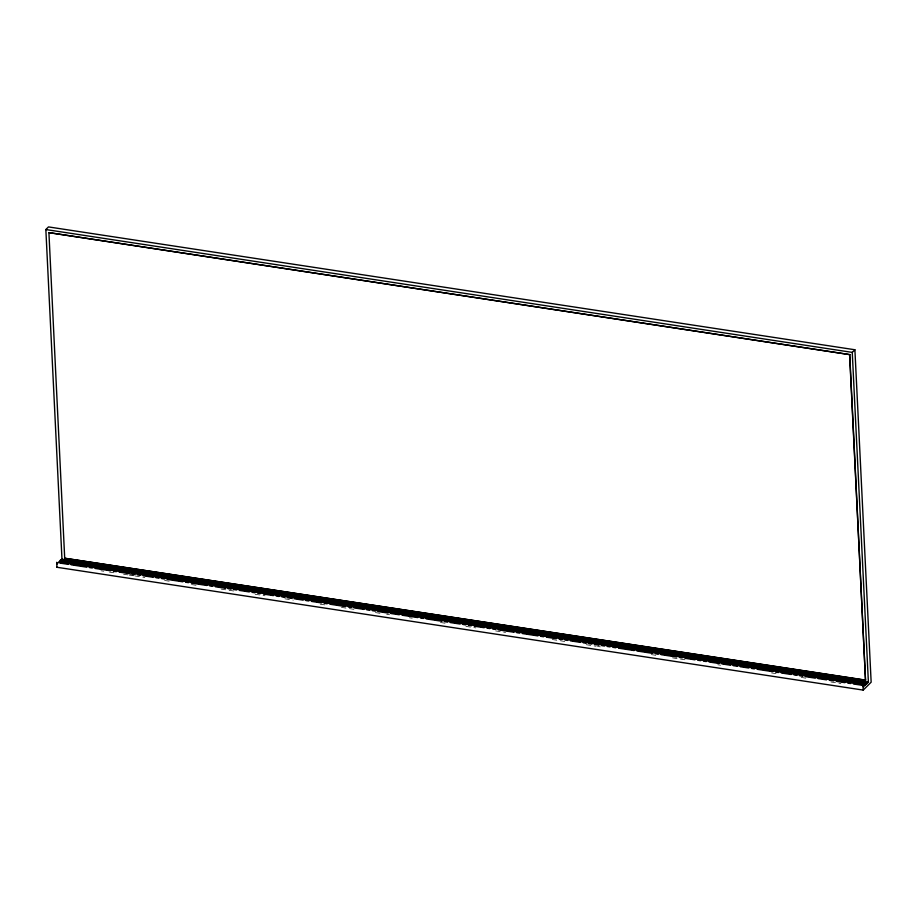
<?xml version="1.0" encoding="UTF-8"?>
<svg xmlns="http://www.w3.org/2000/svg" width="917" height="917" viewBox="0 0 917 917"><rect width="100%" height="100%" fill="white"/><g stroke="black" fill="none" stroke-linecap="round" stroke-linejoin="round"><path stroke-width="0.69" stroke-dasharray="4.58 3.44" d="M129.87 574.455L134.111 575.108M100.95 570.775L103.77 571.211M109.432 572.07L115.095 572.93M123.577 574.225L127.83 574.867M129.24 575.085L133.481 575.727M134.902 575.945L144.806 577.458M164.613 580.472L170.264 581.332M191.493 584.565L197.155 585.424M221.203 589.092L235.348 591.247M255.155 594.262L265.059 595.775M284.866 598.79L293.348 600.085M320.228 604.177L325.89 605.037M341.456 607.409L355.601 609.564M375.408 612.59L381.071 613.45M386.722 614.31L389.553 614.745M409.36 617.76L412.192 618.184M440.492 622.494L446.143 623.365M465.951 626.38L475.854 627.893M495.661 630.907L505.565 632.409M552.252 639.527L566.397 641.682M586.204 644.697L596.107 646.21M597.529 646.416L600.36 646.852M651.288 654.612L656.95 655.472M672.505 657.844L686.661 659.999M717.782 664.745L720.613 665.169M771.541 672.929L777.203 673.789M801.252 677.457L806.914 678.316M830.962 681.984L840.866 683.486"/><path stroke-width="1.38" d="M58.344 562.843L60.66 559.886L867.253 683.176L868.388 682.053L852.26 352.392L854.896 349.755L48.475 226.912L45.85 229.548L61.978 559.21L60.843 560.333M854.896 349.755L871.15 682.191L863.241 690.077L862.931 685.423L863.505 686.936L865.82 683.99L61.003 561.8M866.003 684.437L867.253 683.176M48.91 232.62L849.727 354.615L48.91 232.62L64.706 558.247L865.522 680.242L849.727 354.615M64.706 558.247L865.637 680.116M56.911 567.176L56.751 562.27L57.083 564.093M45.85 229.548L852.26 352.392M61.978 559.21L868.388 682.053M60.224 560.963L866.634 683.807M58.963 562.213L865.384 685.056M59.754 563.049L68.248 564.345M71.079 564.78L86.634 567.153M89.465 567.577L92.296 568.013M95.127 568.448L110.682 570.81M113.513 571.245L116.344 571.681M119.176 572.105L129.079 573.618M131.91 574.042L134.742 574.478M137.573 574.913L140.393 575.337M143.224 575.773L153.128 577.274M155.959 577.71L158.79 578.146M161.621 578.57L164.452 579.005M167.272 579.429L182.838 581.802M185.67 582.238L188.501 582.662M191.332 583.097L206.887 585.47M209.718 585.906L212.549 586.33M215.38 586.765L225.284 588.267M228.115 588.703L230.946 589.138M233.766 589.562L236.597 589.998M239.429 590.422L249.332 591.935M252.164 592.371L254.995 592.795M257.826 593.23L260.646 593.654M263.477 594.09L273.381 595.603M276.212 596.027L279.043 596.463M281.874 596.887L284.706 597.322M287.537 597.758L291.778 598.4M294.609 598.835L303.091 600.119M305.923 600.555L308.754 600.99M311.585 601.414L321.489 602.928M324.32 603.363L327.14 603.787M329.971 604.223L345.537 606.596M348.368 607.02L351.2 607.455M354.031 607.879L363.923 609.392M366.754 609.828L369.585 610.252M372.417 610.688L375.248 611.112M378.079 611.547L387.983 613.06M390.814 613.484L399.296 614.78M402.127 615.215L417.693 617.577M420.513 618.012L423.345 618.448M426.176 618.872L441.742 621.245M444.573 621.68L447.404 622.104M450.224 622.54L460.128 624.053M462.959 624.477L465.79 624.913M468.621 625.337L471.453 625.772M474.284 626.208L484.187 627.709M487.007 628.145L489.838 628.569M492.67 629.005L495.501 629.44M498.332 629.864L513.898 632.237M516.718 632.673L519.549 633.097M522.381 633.532L537.947 635.905M540.778 636.329L543.598 636.765M546.429 637.189L556.332 638.702M559.164 639.138L561.995 639.562M564.826 639.997L567.657 640.433M570.489 640.857L580.381 642.37M583.212 642.794L586.043 643.23M588.874 643.665L591.706 644.089M594.537 644.525L598.778 645.167M601.609 645.602L604.441 646.027M607.272 646.462L610.092 646.898M612.923 647.322L615.754 647.757M618.585 648.181L634.151 650.554M636.971 650.99L652.537 653.362M655.368 653.787L658.2 654.222M661.031 654.646L676.586 657.019M679.417 657.455L682.248 657.879M685.079 658.314L694.983 659.827M697.814 660.251L700.645 660.687M703.465 661.123L706.296 661.547M709.128 661.982L719.031 663.484M721.862 663.919L730.356 665.215M733.176 665.639L737.428 666.292M740.248 666.716L748.742 668.012M751.573 668.447L754.404 668.871M757.236 669.307L772.79 671.68M775.622 672.104L778.453 672.539M781.284 672.975L791.188 674.476M794.019 674.912L796.839 675.336M799.67 675.772L802.501 676.207M805.332 676.631L815.236 678.144M818.067 678.58L826.549 679.864M829.381 680.299L833.633 680.941M836.453 681.377L844.947 682.672M847.778 683.096L850.609 683.532M853.429 683.967L863.333 685.469M56.751 567.245L863.161 690.088M849.601 354.73L865.522 680.242"/></g></svg>
